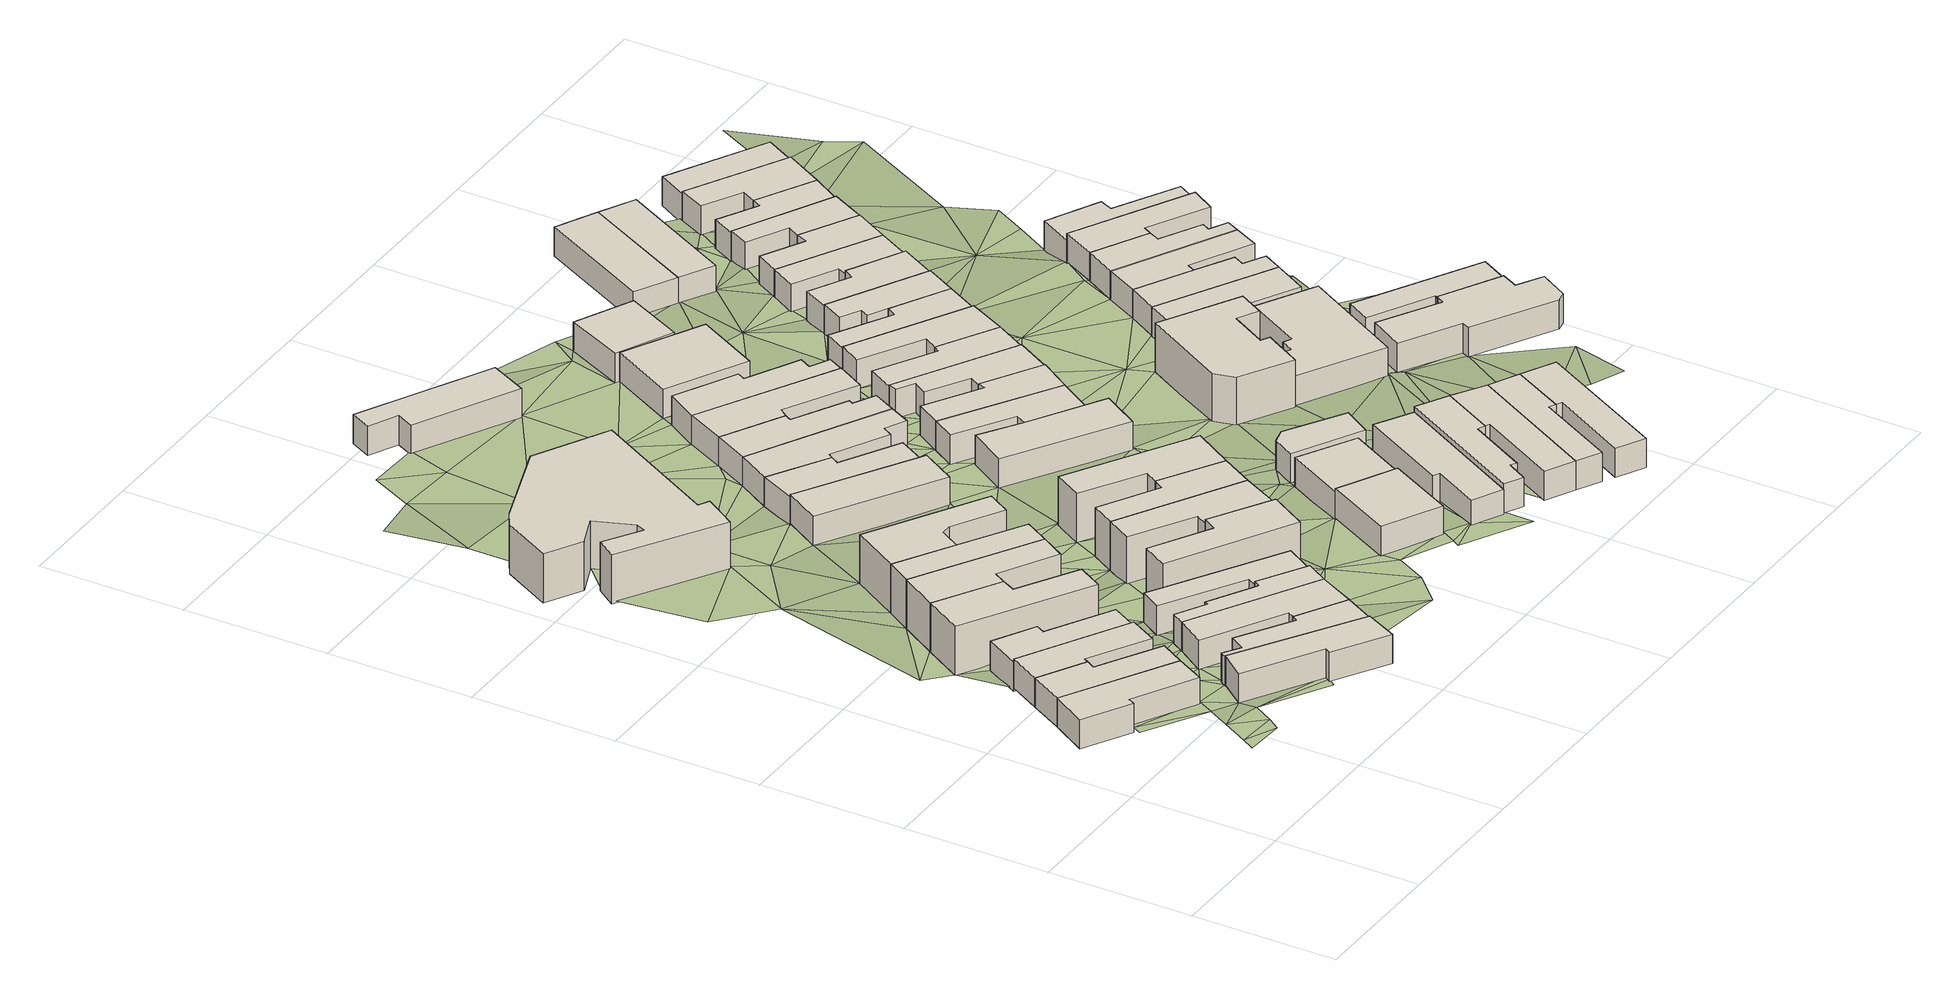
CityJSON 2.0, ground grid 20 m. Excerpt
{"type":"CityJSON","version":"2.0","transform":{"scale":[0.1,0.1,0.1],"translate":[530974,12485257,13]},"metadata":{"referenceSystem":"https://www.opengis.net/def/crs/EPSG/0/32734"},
"CityObjects":{
"building1":{"type":"Building","attributes":{"address":"63 Addison Road Salt River Cape Town","building":"house","building:levels":1,"building_height":4.1,"plus_code":"4FRW3F96+C48","ground_height":16.28,"roof_height":20.38},"geometry":[{"type":"Solid","lod":"1","boundaries":[[[[0,1,2,3]],[[1,4,5,2]],[[4,6,7,5]],[[6,8,9,7]],[[8,10,11,9]],[[10,0,3,11]],[[3,2,5,7,9,11]],[[10,8,6,4,1,0]]]]}]},
"building2":{"type":"Building","attributes":{"address":"61 Addison Road Salt River Cape Town","building":"house","building:levels":1,"building_height":4.1,"plus_code":"4FRW3F96+C4Q","ground_height":16.28,"roof_height":20.38},"geometry":[{"type":"Solid","lod":"1","boundaries":[[[[10,8,9,11]],[[8,12,13,9]],[[12,14,15,13]],[[14,16,17,15]],[[16,18,19,17]],[[18,10,11,19]],[[11,9,13,15,17,19]],[[18,16,14,12,8,10]]]]}]},
"building3":{"type":"Building","attributes":{"address":"59 Addison Road Salt River Cape Town","building":"house","building:levels":1,"building_height":4.1,"plus_code":"4FRW3F96+F52","ground_height":16.28,"roof_height":20.38},"geometry":[{"type":"Solid","lod":"1","boundaries":[[[[18,16,17,19]],[[16,20,21,17]],[[20,22,23,21]],[[22,24,25,23]],[[24,26,27,25]],[[26,18,19,27]],[[19,17,21,23,25,27]],[[26,24,22,20,16,18]]]]}]},
"building4":{"type":"Building","attributes":{"address":"57 Addison Road Salt River Cape Town","building":"house","building:levels":1,"building_height":4.1,"plus_code":"4FRW3F96+F57","ground_height":15.75,"roof_height":19.85},"geometry":[{"type":"Solid","lod":"1","boundaries":[[[[28,29,30,31]],[[29,32,33,30]],[[32,34,35,33]],[[34,36,37,35]],[[36,38,39,37]],[[38,28,31,39]],[[31,30,33,35,37,39]],[[38,36,34,32,29,28]]]]}]},
"building5":{"type":"Building","attributes":{"address":"72 Burns Road Salt River Cape Town","building":"house","building:levels":1,"building_height":4.1,"plus_code":"4FRW3F96+966","ground_height":16.95,"roof_height":21.05},"geometry":[{"type":"Solid","lod":"1","boundaries":[[[[40,41,42,43]],[[41,44,45,42]],[[44,46,47,45]],[[46,48,49,47]],[[48,50,51,49]],[[50,40,43,51]],[[43,42,45,47,49,51]],[[50,48,46,44,41,40]]]]}]},
"building6":{"type":"Building","attributes":{"address":"Salt River Cape Town","building":"terraced","building:levels":2,"building:units":"2","building_height":6.9,"plus_code":"4FRW3F96+F5P","ground_height":15.71,"roof_height":22.61},"geometry":[{"type":"Solid","lod":"1","boundaries":[[[[52,53,54,55]],[[53,56,57,54]],[[56,58,59,57]],[[58,60,61,59]],[[60,62,63,61]],[[62,52,55,63]],[[55,54,57,59,61,63]],[[62,60,58,56,53,52]]]]}]},
"building7":{"type":"Building","attributes":{"address":"70 Burns Road Salt River Cape Town","building":"house","building:levels":1,"building_height":4.1,"plus_code":"4FRW3F96+96G","ground_height":16.76,"roof_height":20.86},"geometry":[{"type":"Solid","lod":"1","boundaries":[[[[64,65,66,67]],[[65,68,69,66]],[[68,70,71,69]],[[70,72,73,71]],[[72,74,75,73]],[[74,76,77,75]],[[76,78,79,77]],[[78,64,67,79]],[[67,66,69,71,73,75,77,79]],[[78,76,74,72,70,68,65,64]]]]}]},
"building8":{"type":"Building","attributes":{"address":"Salt River Cape Town","building":"terraced","building:levels":2,"building:units":"2","building_height":6.9,"plus_code":"4FRW3F96+G58","ground_height":15.64,"roof_height":22.54},"geometry":[{"type":"Solid","lod":"1","boundaries":[[[[53,52,55,54]],[[52,80,81,55]],[[80,82,83,81]],[[82,84,85,83]],[[84,86,87,85]],[[86,53,54,87]],[[54,55,81,83,85,87]],[[86,84,82,80,52,53]]]]}]},
"building9":{"type":"Building","attributes":{"address":"68 Burns Road Salt River Cape Town","building":"house","building:levels":1,"building_height":4.1,"plus_code":"4FRW3F96+96W","ground_height":16.76,"roof_height":20.86},"geometry":[{"type":"Solid","lod":"1","boundaries":[[[[65,88,89,66]],[[88,90,91,89]],[[90,92,93,91]],[[92,94,95,93]],[[94,68,69,95]],[[68,65,66,69]],[[66,89,91,93,95,69]],[[68,94,92,90,88,65]]]]}]},
"building10":{"type":"Building","attributes":{"address":"Salt River Cape Town","building":"terraced","building:levels":2,"building:units":"2","building_height":6.9,"plus_code":"4FRW3F96+G6C","ground_height":15.64,"roof_height":22.54},"geometry":[{"type":"Solid","lod":"1","boundaries":[[[[84,96,97,85]],[[96,98,99,97]],[[98,100,101,99]],[[100,86,87,101]],[[86,84,85,87]],[[85,97,99,101,87]],[[86,100,98,96,84]]]]}]},
"building11":{"type":"Building","attributes":{"address":"66 Burns Road Salt River Cape Town","building":"house","building:levels":1,"building_height":4.1,"plus_code":"4FRW3F96+C72","ground_height":16.74,"roof_height":20.84},"geometry":[{"type":"Solid","lod":"1","boundaries":[[[[102,103,104,105]],[[103,106,107,104]],[[106,108,109,107]],[[108,110,111,109]],[[110,112,113,111]],[[112,90,91,113]],[[90,88,89,91]],[[88,102,105,89]],[[105,104,107,109,111,113,91,89]],[[88,90,112,110,108,106,103,102]]]]}]},
"building12":{"type":"Building","attributes":{"address":"Nurul Islam Mosque 54 Addison Road Salt River Cape Town","building":"mosque","building:levels":2,"amenity":"place_of_worship","building_height":6.9,"plus_code":"4FRW3F96+M5M","ground_height":14.27,"roof_height":21.17},"geometry":[{"type":"Solid","lod":"1","boundaries":[[[[114,115,116,117]],[[115,118,119,116]],[[118,120,121,119]],[[120,122,123,121]],[[122,124,125,123]],[[124,126,127,125]],[[126,128,129,127]],[[128,130,131,129]],[[130,132,133,131]],[[132,134,135,133]],[[134,136,137,135]],[[136,138,139,137]],[[138,140,141,139]],[[140,114,117,141]],[[117,116,119,121,123,125,127,129,131,133,135,137,139,141]],[[140,138,136,134,132,130,128,126,124,122,120,118,115,114]]]]}]},
"building13":{"type":"Building","attributes":{"address":"64 Burns Road Salt River Cape Town","building":"house","building:levels":1,"building_height":4.1,"plus_code":"4FRW3F96+C7C","ground_height":16.26,"roof_height":20.36},"geometry":[{"type":"Solid","lod":"1","boundaries":[[[[142,143,144,145]],[[143,146,147,144]],[[146,148,149,147]],[[148,150,151,149]],[[150,152,153,151]],[[152,142,145,153]],[[145,144,147,149,151,153]],[[152,150,148,146,143,142]]]]}]},
"building14":{"type":"Building","attributes":{"address":"Salt River Cape Town","building":"terraced","building:levels":2,"building:units":"2","building_height":6.9,"plus_code":"4FRW3F96+H59","ground_height":15.64,"roof_height":22.54},"geometry":[{"type":"Solid","lod":"1","boundaries":[[[[100,98,99,101]],[[98,154,155,99]],[[154,156,157,155]],[[156,158,159,157]],[[158,160,161,159]],[[160,162,163,161]],[[162,100,101,163]],[[101,99,155,157,159,161,163]],[[162,160,158,156,154,98,100]]]]}]},
"building15":{"type":"Building","attributes":{"address":"Salt River Cape Town","building":"house","building:levels":2,"building_height":6.9,"plus_code":"4FRW3F96+C7P","ground_height":16.26,"roof_height":23.16},"geometry":[{"type":"Solid","lod":"1","boundaries":[[[[164,165,166,167]],[[165,168,169,166]],[[168,170,171,169]],[[170,172,173,171]],[[172,174,175,173]],[[174,164,167,175]],[[167,166,169,171,173,175]],[[174,172,170,168,165,164]]]]}]},
"building16":{"type":"Building","attributes":{"address":"Salt River Cape Town","building":"house","building:levels":2,"building_height":6.9,"plus_code":"4FRW3F96+F79","ground_height":15.64,"roof_height":22.54},"geometry":[{"type":"Solid","lod":"1","boundaries":[[[[176,177,178,179]],[[177,180,181,178]],[[180,182,183,181]],[[182,184,185,183]],[[184,186,187,185]],[[186,176,179,187]],[[179,178,181,183,185,187]],[[186,184,182,180,177,176]]]]}]},
"building17":{"type":"Building","attributes":{"address":"7 Dryden Street Salt River Cape Town","building":"house","building:levels":1,"building_height":4.1,"plus_code":"4FRW3F96+J72","ground_height":14.89,"roof_height":18.99},"geometry":[{"type":"Solid","lod":"1","boundaries":[[[[188,189,190,191]],[[189,192,193,190]],[[192,194,195,193]],[[194,196,197,195]],[[196,188,191,197]],[[191,190,193,195,197]],[[196,194,192,189,188]]]]}]},
"building18":{"type":"Building","attributes":{"address":"Salt River Cape Town","building":"house","building:levels":2,"building_height":6.9,"plus_code":"4FRW3F96+F8C","ground_height":15.64,"roof_height":22.54},"geometry":[{"type":"Solid","lod":"1","boundaries":[[[[177,198,199,178]],[[198,200,201,199]],[[200,202,203,201]],[[202,204,205,203]],[[204,180,181,205]],[[180,177,178,181]],[[178,199,201,203,205,181]],[[180,204,202,200,198,177]]]]}]},
"building19":{"type":"Building","attributes":{"address":"41 Addison Road Salt River Cape Town","building":"house","building:levels":1,"building_height":4.1,"plus_code":"4FRW3F96+J77","ground_height":14.44,"roof_height":18.54},"geometry":[{"type":"Solid","lod":"1","boundaries":[[[[206,207,208,209]],[[207,210,211,208]],[[210,212,213,211]],[[212,214,215,213]],[[214,216,217,215]],[[216,206,209,217]],[[209,208,211,213,215,217]],[[216,214,212,210,207,206]]]]}]},
"building20":{"type":"Building","attributes":{"address":"Salt River Cape Town","building":"house","building:levels":2,"building_height":6.9,"plus_code":"4FRW3F96+F8V","ground_height":15.64,"roof_height":22.54},"geometry":[{"type":"Solid","lod":"1","boundaries":[[[[198,218,219,199]],[[218,220,221,219]],[[220,222,223,221]],[[222,224,225,223]],[[224,200,201,225]],[[200,198,199,201]],[[199,219,221,223,225,201]],[[200,224,222,220,218,198]]]]}]},
"building21":{"type":"Building","attributes":{"address":"63 Burns Road Salt River Cape Town","building":"house","building:levels":1,"building_height":4.1,"plus_code":"4FRW3F96+99V","ground_height":16.69,"roof_height":20.79},"geometry":[{"type":"Solid","lod":"1","boundaries":[[[[226,227,228,229]],[[227,230,231,228]],[[230,232,233,231]],[[232,226,229,233]],[[229,228,231,233]],[[232,230,227,226]]]]}]},
"building22":{"type":"Building","attributes":{"address":"Addison Road Salt River Cape Town","building":"house","building:levels":1,"building_height":4.1,"plus_code":"4FRW3F96+Q6W","ground_height":13.69,"roof_height":17.79},"geometry":[{"type":"Solid","lod":"1","boundaries":[[[[234,235,236,237]],[[235,238,239,236]],[[238,240,241,239]],[[240,242,243,241]],[[242,244,245,243]],[[244,234,237,245]],[[237,236,239,241,243,245]],[[244,242,240,238,235,234]]]]}]},
"building23":{"type":"Building","attributes":{"address":"39 Addison Road Salt River Cape Town","building":"house","building:levels":1,"building_height":4.1,"plus_code":"4FRW3F96+J7P","ground_height":14.44,"roof_height":18.54},"geometry":[{"type":"Solid","lod":"1","boundaries":[[[[246,206,209,247]],[[206,216,217,209]],[[216,248,249,217]],[[248,250,251,249]],[[250,252,253,251]],[[252,254,255,253]],[[254,256,257,255]],[[256,246,247,257]],[[247,209,217,249,251,253,255,257]],[[256,254,252,250,248,216,206,246]]]]}]},
"building24":{"type":"Building","attributes":{"address":"37 Addison Road Salt River Cape Town","building":"house","building:levels":1,"building_height":4.1,"plus_code":"4FRW3F96+M75","ground_height":14.44,"roof_height":18.54},"geometry":[{"type":"Solid","lod":"1","boundaries":[[[[258,246,247,259]],[[246,256,257,247]],[[256,260,261,257]],[[260,262,263,261]],[[262,264,265,263]],[[264,266,267,265]],[[266,268,269,267]],[[268,258,259,269]],[[259,247,257,261,263,265,267,269]],[[268,266,264,262,260,256,246,258]]]]}]},
"building25":{"type":"Building","attributes":{"address":"61 Burns Road Salt River Cape Town","building":"house","building:levels":1,"building_height":4.1,"plus_code":"4FRW3F96+C9G","ground_height":16.12,"roof_height":20.22},"geometry":[{"type":"Solid","lod":"1","boundaries":[[[[270,271,272,273]],[[271,274,275,272]],[[274,276,277,275]],[[276,270,273,277]],[[273,272,275,277]],[[276,274,271,270]]]]}]},
"building26":{"type":"Building","attributes":{"address":"35 Addison Road Salt River Cape Town","building":"house","building:levels":1,"building_height":4.1,"plus_code":"4FRW3F96+M8C","ground_height":14.44,"roof_height":18.54},"geometry":[{"type":"Solid","lod":"1","boundaries":[[[[278,258,259,279]],[[258,268,269,259]],[[268,280,281,269]],[[280,282,283,281]],[[282,284,285,283]],[[284,278,279,285]],[[279,259,269,281,283,285]],[[284,282,280,268,258,278]]]]}]},
"building27":{"type":"Building","attributes":{"address":"50 Burns Road Salt River Cape Town","building":"house","building:levels":1,"building_height":4.1,"plus_code":"4FRW3F96+H85","ground_height":15.31,"roof_height":19.41},"geometry":[{"type":"Solid","lod":"1","boundaries":[[[[286,287,288,289]],[[287,290,291,288]],[[290,292,293,291]],[[292,294,295,293]],[[294,296,297,295]],[[296,286,289,297]],[[289,288,291,293,295,297]],[[296,294,292,290,287,286]]]]}]},
"building28":{"type":"Building","attributes":{"address":"48 Burns Road Salt River Cape Town","building":"house","building:levels":1,"building_height":4.1,"plus_code":"4FRW3F96+H8H","ground_height":15.31,"roof_height":19.41},"geometry":[{"type":"Solid","lod":"1","boundaries":[[[[286,298,299,289]],[[298,300,301,299]],[[300,302,303,301]],[[302,304,305,303]],[[304,287,288,305]],[[287,286,289,288]],[[289,299,301,303,305,288]],[[287,304,302,300,298,286]]]]}]},
"building29":{"type":"Building","attributes":{"address":"33 Addison Road Salt River Cape Town","building":"house","building:levels":1,"building_height":4.1,"plus_code":"4FRW3F96+M8M","ground_height":14.42,"roof_height":18.52},"geometry":[{"type":"Solid","lod":"1","boundaries":[[[[306,307,308,309]],[[307,310,311,308]],[[310,312,313,311]],[[312,314,315,313]],[[314,316,317,315]],[[316,318,319,317]],[[318,320,321,319]],[[320,306,309,321]],[[309,308,311,313,315,317,319,321]],[[320,318,316,314,312,310,307,306]]]]}]},
"building30":{"type":"Building","attributes":{"address":"2 Dryden Street Salt River Cape Town","building":"house","building:levels":1,"building_height":4.1,"plus_code":"4FRW3F96+CC3","ground_height":16.21,"roof_height":20.31},"geometry":[{"type":"Solid","lod":"1","boundaries":[[[[322,323,324,325]],[[323,326,327,324]],[[326,328,329,327]],[[328,330,331,329]],[[330,332,333,331]],[[332,322,325,333]],[[325,324,327,329,331,333]],[[332,330,328,326,323,322]]]]}]},
"building31":{"type":"Building","attributes":{"address":"59 Burns Road Salt River Cape Town","building":"house","building:levels":1,"building_height":4.1,"plus_code":"4FRW3F96+CCR","ground_height":16.12,"roof_height":20.22},"geometry":[{"type":"Solid","lod":"1","boundaries":[[[[334,335,336,337]],[[335,338,339,336]],[[338,340,341,339]],[[340,342,343,341]],[[342,334,337,343]],[[337,336,339,341,343]],[[342,340,338,335,334]]]]}]},
"building32":{"type":"Building","attributes":{"address":"46 Burns Road Salt River Cape Town","building":"house","building:levels":1,"building_height":4.1,"plus_code":"4FRW3F96+H9M","ground_height":15.31,"roof_height":19.41},"geometry":[{"type":"Solid","lod":"1","boundaries":[[[[298,344,345,299]],[[344,346,347,345]],[[346,348,349,347]],[[348,350,351,349]],[[350,300,301,351]],[[300,298,299,301]],[[299,345,347,349,351,301]],[[300,350,348,346,344,298]]]]}]},
"building33":{"type":"Building","attributes":{"address":"4 Dryden Street Salt River Cape Town","building":"house","building:levels":1,"building_height":4.1,"plus_code":"4FRW3F96+9CF","ground_height":17,"roof_height":21.1},"geometry":[{"type":"Solid","lod":"1","boundaries":[[[[352,353,354,355]],[[353,356,357,354]],[[356,358,359,357]],[[358,360,361,359]],[[360,362,363,361]],[[362,364,365,363]],[[364,366,367,365]],[[366,352,355,367]],[[355,354,357,359,361,363,365,367]],[[366,364,362,360,358,356,353,352]]]]}]},
"building34":{"type":"Building","attributes":{"address":"31 Addison Road Salt River Cape Town","building":"house","building:levels":1,"building_height":4.1,"plus_code":"4FRW3F96+P8G","ground_height":14.42,"roof_height":18.52},"geometry":[{"type":"Solid","lod":"1","boundaries":[[[[368,369,370,371]],[[369,372,373,370]],[[372,374,375,373]],[[374,368,371,375]],[[371,370,373,375]],[[374,372,369,368]]]]}]},
"building35":{"type":"Building","attributes":{"address":"6 Dryden Street Salt River Cape Town","building":"house","building:levels":1,"building_height":4.1,"plus_code":"4FRW3F96+9C9","ground_height":16.92,"roof_height":21.02},"geometry":[{"type":"Solid","lod":"1","boundaries":[[[[366,364,365,367]],[[364,376,377,365]],[[376,378,379,377]],[[378,380,381,379]],[[380,382,383,381]],[[382,366,367,383]],[[367,365,377,379,381,383]],[[382,380,378,376,364,366]]]]}]},
"building36":{"type":"Building","attributes":{"address":"44 Burns Road Salt River Cape Town","building":"house","building:levels":1,"building_height":4.1,"plus_code":"4FRW3F96+J94","ground_height":15.06,"roof_height":19.16},"geometry":[{"type":"Solid","lod":"1","boundaries":[[[[384,385,386,387]],[[385,388,389,386]],[[388,390,391,389]],[[390,392,393,391]],[[392,394,395,393]],[[394,396,397,395]],[[396,398,399,397]],[[398,384,387,399]],[[387,386,389,391,393,395,397,399]],[[398,396,394,392,390,388,385,384]]]]}]},
"building37":{"type":"Building","attributes":{"address":"29 Addison Road Salt River Cape Town","building":"house","building:levels":1,"building_height":4.1,"plus_code":"4FRW3F96+Q85","ground_height":13.82,"roof_height":17.92},"geometry":[{"type":"Solid","lod":"1","boundaries":[[[[400,401,402,403]],[[401,404,405,402]],[[404,406,407,405]],[[406,400,403,407]],[[403,402,405,407]],[[406,404,401,400]]]]}]},
"building38":{"type":"Building","attributes":{"address":"42 Burns Road Salt River Cape Town","building":"house","building:levels":1,"building_height":4.1,"plus_code":"4FRW3F96+J9H","ground_height":14.88,"roof_height":18.98},"geometry":[{"type":"Solid","lod":"1","boundaries":[[[[408,409,410,411]],[[409,412,413,410]],[[412,414,415,413]],[[414,416,417,415]],[[416,418,419,417]],[[418,408,411,419]],[[411,410,413,415,417,419]],[[418,416,414,412,409,408]]]]}]},
"building39":{"type":"Building","attributes":{"address":"8 Dryden Street Salt River Cape Town","building":"house","building:levels":1,"building_height":4.1,"plus_code":"4FRW3F96+9F2","ground_height":16.92,"roof_height":21.02},"geometry":[{"type":"Solid","lod":"1","boundaries":[[[[382,380,381,383]],[[380,420,421,381]],[[420,422,423,421]],[[422,424,425,423]],[[424,426,427,425]],[[426,382,383,427]],[[383,381,421,423,425,427]],[[426,424,422,420,380,382]]]]}]},
"building40":{"type":"Building","attributes":{"address":"10 Dryden Street Salt River Cape Town","building":"house","building:levels":1,"building_height":4.1,"plus_code":"4FRW3F96+8FW","ground_height":16.92,"roof_height":21.02},"geometry":[{"type":"Solid","lod":"1","boundaries":[[[[426,424,425,427]],[[424,428,429,425]],[[428,430,431,429]],[[430,432,433,431]],[[432,434,435,433]],[[434,426,427,435]],[[427,425,429,431,433,435]],[[434,432,430,428,424,426]]]]}]},
"building41":{"type":"Building","attributes":{"address":"40 Burns Road Salt River Cape Town","building":"house","building:levels":1,"building_height":4.1,"plus_code":"4FRW3F96+J9X","ground_height":14.88,"roof_height":18.98},"geometry":[{"type":"Solid","lod":"1","boundaries":[[[[409,436,437,410]],[[436,438,439,437]],[[438,440,441,439]],[[440,442,443,441]],[[442,412,413,443]],[[412,409,410,413]],[[410,437,439,441,443,413]],[[412,442,440,438,436,409]]]]}]},
"building42":{"type":"Building","attributes":{"address":"38 Burns Road Salt River Cape Town","building":"house","building:levels":1,"building_height":4.1,"plus_code":"4FRW3F96+MC3","ground_height":14.61,"roof_height":18.71},"geometry":[{"type":"Solid","lod":"1","boundaries":[[[[444,445,446,447]],[[445,448,449,446]],[[448,450,451,449]],[[450,452,453,451]],[[452,454,455,453]],[[454,444,447,455]],[[447,446,449,451,453,455]],[[454,452,450,448,445,444]]]]}]},
"building43":{"type":"Building","attributes":{"address":"53 Burns Road Salt River Cape Town","building":"house","building:levels":2,"building_height":6.9,"plus_code":"4FRW3F96+GF6","ground_height":15.06,"roof_height":21.96},"geometry":[{"type":"Solid","lod":"1","boundaries":[[[[456,457,458,459]],[[457,460,461,458]],[[460,462,463,461]],[[462,464,465,463]],[[464,466,467,465]],[[466,468,469,467]],[[468,470,471,469]],[[470,472,473,471]],[[472,474,475,473]],[[474,456,459,475]],[[459,458,461,463,465,467,469,471,473,475]],[[474,472,470,468,466,464,462,460,457,456]]]]}]},
"building44":{"type":"Building","attributes":{"address":"36 Burns Road Salt River Cape Town","building":"house","building:levels":1,"building_height":4.1,"plus_code":"4FRW3F96+MC8","ground_height":14.61,"roof_height":18.71},"geometry":[{"type":"Solid","lod":"1","boundaries":[[[[445,476,477,446]],[[476,478,479,477]],[[478,480,481,479]],[[480,482,483,481]],[[482,484,485,483]],[[484,448,449,485]],[[448,445,446,449]],[[446,477,479,481,483,485,449]],[[448,484,482,480,478,476,445]]]]}]},
"building45":{"type":"Building","attributes":{"address":"Burns Road Salt River Cape Town","building":"house","building:levels":1,"building_height":4.1,"plus_code":"4FRW3F96+FFQ","ground_height":15.52,"roof_height":19.62},"geometry":[{"type":"Solid","lod":"1","boundaries":[[[[486,487,488,489]],[[487,490,491,488]],[[490,492,493,491]],[[492,494,495,493]],[[494,496,497,495]],[[496,498,499,497]],[[498,500,501,499]],[[500,486,489,501]],[[489,488,491,493,495,497,499,501]],[[500,498,496,494,492,490,487,486]]]]}]},
"building46":{"type":"Building","attributes":{"address":"34 Burns Road Salt River Cape Town","building":"house","building:levels":1,"building_height":4.1,"plus_code":"4FRW3F96+MCQ","ground_height":14.33,"roof_height":18.43},"geometry":[{"type":"Solid","lod":"1","boundaries":[[[[502,503,504,505]],[[503,506,507,504]],[[506,508,509,507]],[[508,510,511,509]],[[510,512,513,511]],[[512,502,505,513]],[[505,504,507,509,511,513]],[[512,510,508,506,503,502]]]]}]},
"building47":{"type":"Building","attributes":{"address":"6 Pope Street Salt River Cape Town","building":"house","building:levels":1,"building_height":4.1,"plus_code":"4FRW3F96+QCR","ground_height":13.07,"roof_height":17.17},"geometry":[{"type":"Solid","lod":"1","boundaries":[[[[514,515,516,517]],[[515,518,519,516]],[[518,520,521,519]],[[520,514,517,521]],[[517,516,519,521]],[[520,518,515,514]]]]}]},
"building48":{"type":"Building","attributes":{"address":"32 Burns Road Salt River Cape Town","building":"house","building:levels":1,"building_height":4.1,"plus_code":"4FRW3F96+PC5","ground_height":13.84,"roof_height":17.94},"geometry":[{"type":"Solid","lod":"1","boundaries":[[[[522,523,524,525]],[[523,526,527,524]],[[526,528,529,527]],[[528,530,531,529]],[[530,532,533,531]],[[532,522,525,533]],[[525,524,527,529,531,533]],[[532,530,528,526,523,522]]]]}]},
"building49":{"type":"Building","attributes":{"address":"51 Burns Road Salt River Cape Town","building":"house","building:levels":1,"building_height":4.1,"plus_code":"4FRW3F96+GGJ","ground_height":15.06,"roof_height":19.16},"geometry":[{"type":"Solid","lod":"1","boundaries":[[[[534,535,536,537]],[[535,538,539,536]],[[538,540,541,539]],[[540,534,537,541]],[[537,536,539,541]],[[540,538,535,534]]]]}]},
"building50":{"type":"Building","attributes":{"address":"8 Pope Street Salt River Cape Town","building":"house","building:levels":1,"building_height":4.1,"plus_code":"4FRW3F96+QCP","ground_height":13.07,"roof_height":17.17},"geometry":[{"type":"Solid","lod":"1","boundaries":[[[[518,542,543,519]],[[542,544,545,543]],[[544,520,521,545]],[[520,518,519,521]],[[519,543,545,521]],[[520,544,542,518]]]]}]},
"building51":{"type":"Building","attributes":{"address":"30 Burns Road Salt River Cape Town","building":"house","building:levels":1,"building_height":4.1,"plus_code":"4FRW3F96+PF6","ground_height":13.84,"roof_height":17.94},"geometry":[{"type":"Solid","lod":"1","boundaries":[[[[523,546,547,524]],[[546,548,549,547]],[[548,550,551,549]],[[550,552,553,551]],[[552,526,527,553]],[[526,523,524,527]],[[524,547,549,551,553,527]],[[526,552,550,548,546,523]]]]}]},
"building52":{"type":"Building","attributes":{"address":"50 Coleridge Road Salt River Cape Town","building":"house","building:levels":1,"building_height":4.1,"plus_code":"4FRW3F96+CHJ","ground_height":15.84,"roof_height":19.94},"geometry":[{"type":"Solid","lod":"1","boundaries":[[[[554,555,556,557]],[[555,558,559,556]],[[558,560,561,559]],[[560,562,563,561]],[[562,564,565,563]],[[564,566,567,565]],[[566,568,569,567]],[[568,570,571,569]],[[570,572,573,571]],[[572,574,575,573]],[[574,554,557,575]],[[557,556,559,561,563,565,567,569,571,573,575]],[[574,572,570,568,566,564,562,560,558,555,554]]]]}]},
"building53":{"type":"Building","attributes":{"address":"49 Burns Road Salt River Cape Town","building":"house","building:levels":1,"building_height":4.1,"plus_code":"4FRW3F96+HG3","ground_height":15.12,"roof_height":19.22},"geometry":[{"type":"Solid","lod":"1","boundaries":[[[[576,577,541,537]],[[577,578,579,541]],[[578,580,581,579]],[[580,582,583,581]],[[582,584,585,583]],[[584,586,587,585]],[[586,576,537,587]],[[537,541,579,581,583,585,587]],[[586,584,582,580,578,577,576]]]]}]},
"building54":{"type":"Building","attributes":{"address":"Coleridge Road Salt River Cape Town","building":"house","building:levels":1,"building_height":4.1,"plus_code":"4FRW3F96+FH6","ground_height":15.54,"roof_height":19.64},"geometry":[{"type":"Solid","lod":"1","boundaries":[[[[588,589,590,591]],[[589,592,593,590]],[[592,594,595,593]],[[594,596,597,595]],[[596,598,599,597]],[[598,588,591,599]],[[591,590,593,595,597,599]],[[598,596,594,592,589,588]]]]}]},
"building55":{"type":"Building","attributes":{"address":"Burns Road Salt River Cape Town","building":"house","building:levels":1,"building_height":4.1,"plus_code":"4FRW3F96+PFP","ground_height":13.72,"roof_height":17.82},"geometry":[{"type":"Solid","lod":"1","boundaries":[[[[600,601,602,603]],[[601,604,605,602]],[[604,606,607,605]],[[606,608,609,607]],[[608,610,611,609]],[[610,600,603,611]],[[603,602,605,607,609,611]],[[610,608,606,604,601,600]]]]}]},
"building56":{"type":"Building","attributes":{"address":"47 Burns Road Salt River Cape Town","building":"house","building:levels":1,"building_height":4.1,"plus_code":"4FRW3F96+HGG","ground_height":15.12,"roof_height":19.22},"geometry":[{"type":"Solid","lod":"1","boundaries":[[[[586,584,585,587]],[[584,612,613,585]],[[612,614,615,613]],[[614,616,617,615]],[[616,618,619,617]],[[618,586,587,619]],[[587,585,613,615,617,619]],[[618,616,614,612,584,586]]]]}]},
"building57":{"type":"Building","attributes":{"address":"Burns Road Salt River Cape Town","building":"house","building:levels":1,"building_height":4.1,"plus_code":"4FRW3F96+QF4","ground_height":13.48,"roof_height":17.58},"geometry":[{"type":"Solid","lod":"1","boundaries":[[[[620,621,622,623]],[[621,624,625,622]],[[624,626,627,625]],[[626,628,629,627]],[[628,630,631,629]],[[630,620,623,631]],[[623,622,625,627,629,631]],[[630,628,626,624,621,620]]]]}]},
"building58":{"type":"Building","attributes":{"address":"45 Burns Road Salt River Cape Town","building":"house","building:levels":1,"building_height":4.1,"plus_code":"4FRW3F96+HGQ","ground_height":15.12,"roof_height":19.22},"geometry":[{"type":"Solid","lod":"1","boundaries":[[[[618,616,617,619]],[[616,632,633,617]],[[632,634,635,633]],[[634,636,637,635]],[[636,638,639,637]],[[638,640,641,639]],[[640,642,643,641]],[[642,618,619,643]],[[619,617,633,635,637,639,641,643]],[[642,640,638,636,634,632,616,618]]]]}]},
"building59":{"type":"Building","attributes":{"address":"43 Burns Road Salt River Cape Town","building":"house","building:levels":1,"building_height":4.1,"plus_code":"4FRW3F96+JG5","ground_height":15.12,"roof_height":19.22},"geometry":[{"type":"Solid","lod":"1","boundaries":[[[[642,640,641,643]],[[640,644,645,641]],[[644,646,647,645]],[[646,648,649,647]],[[648,650,651,649]],[[650,642,643,651]],[[643,641,645,647,649,651]],[[650,648,646,644,640,642]]]]}]},
"building60":{"type":"Building","attributes":{"address":"Burns Road Salt River Cape Town","building":"house","building:levels":1,"building_height":4.1,"plus_code":"4FRW3F96+QFH","ground_height":13.48,"roof_height":17.58},"geometry":[{"type":"Solid","lod":"1","boundaries":[[[[621,652,653,622]],[[652,654,655,653]],[[654,656,657,655]],[[656,658,659,657]],[[658,624,625,659]],[[624,621,622,625]],[[622,653,655,657,659,625]],[[624,658,656,654,652,621]]]]}]},
"building61":{"type":"Building","attributes":{"address":"41 Burns Road Salt River Cape Town","building":"house","building:levels":1,"building_height":4.1,"plus_code":"4FRW3F96+JH7","ground_height":14.1,"roof_height":18.2},"geometry":[{"type":"Solid","lod":"1","boundaries":[[[[660,661,662,663]],[[661,664,665,662]],[[664,666,667,665]],[[666,668,669,667]],[[668,670,671,669]],[[670,660,663,671]],[[663,662,665,667,669,671]],[[670,668,666,664,661,660]]]]}]},
"building62":{"type":"Building","attributes":{"address":"22 Burns Road Salt River Cape Town","building":"house","building:levels":1,"building_height":4.1,"plus_code":"4FRW3F96+QGJ","ground_height":13.07,"roof_height":17.17},"geometry":[{"type":"Solid","lod":"1","boundaries":[[[[672,673,674,675]],[[673,676,677,674]],[[676,678,679,677]],[[678,672,675,679]],[[675,674,677,679]],[[678,676,673,672]]]]}]},
"terrain1":{"type":"TINRelief","geometry":[{"type":"CompositeSurface","lod":"1","boundaries":[[[680,681,682]],[[683,684,685]],[[686,687,682]],[[682,681,686]],[[684,688,689]],[[684,683,688]],[[687,686,690]],[[683,687,46]],[[687,690,46]],[[46,688,683]],[[691,26,38]],[[688,46,44]],[[692,693,691]],[[14,694,16]],[[695,688,696]],[[16,694,697]],[[696,688,44]],[[46,690,698]],[[691,38,699]],[[694,14,700]],[[44,701,696]],[[693,692,86]],[[690,702,703]],[[695,696,704]],[[698,690,703]],[[704,700,695]],[[696,701,704]],[[705,706,701]],[[707,693,86]],[[701,706,704]],[[699,708,691]],[[694,700,709]],[[709,700,704]],[[699,710,708]],[[694,711,712]],[[711,694,709]],[[706,94,704]],[[708,710,713]],[[707,86,100]],[[714,715,716]],[[712,711,717]],[[713,712,717]],[[70,68,706]],[[714,707,715]],[[94,706,68]],[[52,62,718]],[[108,717,711]],[[707,100,162]],[[711,110,108]],[[146,708,713]],[[719,720,721]],[[146,713,717]],[[719,721,722]],[[52,82,80]],[[146,718,708]],[[52,718,82]],[[707,162,723]],[[724,717,108]],[[715,707,723]],[[170,718,146]],[[108,106,103]],[[170,146,172]],[[108,103,724]],[[725,726,727]],[[728,82,718]],[[98,156,154]],[[729,727,730]],[[718,170,728]],[[715,723,731]],[[732,733,734]],[[735,172,146]],[[162,189,723]],[[156,98,96]],[[84,82,180]],[[726,730,727]],[[88,734,733]],[[82,728,180]],[[84,736,96]],[[96,158,156]],[[188,731,723]],[[162,737,189]],[[180,736,84]],[[728,170,738]],[[188,723,189]],[[160,737,162]],[[158,96,736]],[[170,168,738]],[[172,735,739]],[[740,731,122]],[[741,102,88]],[[742,88,733]],[[736,180,204]],[[743,728,738]],[[736,222,158]],[[744,730,726]],[[741,735,102]],[[731,188,206]],[[742,741,88]],[[730,744,745]],[[204,222,736]],[[158,746,160]],[[735,741,739]],[[206,246,731]],[[189,737,747]],[[222,746,158]],[[122,731,748]],[[160,747,737]],[[739,741,749]],[[748,731,246]],[[744,750,745]],[[222,204,751]],[[752,741,742]],[[204,753,751]],[[754,741,752]],[[122,755,726]],[[756,160,746]],[[751,757,222]],[[744,726,758]],[[747,160,756]],[[749,741,226]],[[754,226,741]],[[752,759,754]],[[122,748,258]],[[750,744,758]],[[748,246,258]],[[758,726,755]],[[749,226,760]],[[752,761,759]],[[122,258,278]],[[747,756,762]],[[122,278,755]],[[763,764,765]],[[766,761,767]],[[765,764,768]],[[759,761,766]],[[769,762,770]],[[763,770,764]],[[762,756,771]],[[766,767,772]],[[756,746,773]],[[226,276,760]],[[760,774,775]],[[770,762,776]],[[776,762,771]],[[278,318,755]],[[777,759,766]],[[746,218,773]],[[760,276,774]],[[778,764,770]],[[779,770,776]],[[780,766,772]],[[777,232,759]],[[318,368,755]],[[775,774,218]],[[781,764,778]],[[770,779,778]],[[782,777,766]],[[778,783,781]],[[771,304,776]],[[784,785,786]],[[374,758,755]],[[778,779,783]],[[785,787,786]],[[374,755,368]],[[276,342,774]],[[779,788,783]],[[340,218,774]],[[771,789,304]],[[340,774,342]],[[790,783,788]],[[368,318,791]],[[276,274,342]],[[338,218,340]],[[792,793,794]],[[773,218,795]],[[338,795,218]],[[796,787,785]],[[777,323,232]],[[785,797,798]],[[788,799,790]],[[800,758,801]],[[798,790,802]],[[400,758,374]],[[274,232,334]],[[802,790,799]],[[798,796,785]],[[274,334,342]],[[791,369,368]],[[788,348,799]],[[801,758,400]],[[803,798,802]],[[232,323,334]],[[376,792,804]],[[803,796,798]],[[805,800,801]],[[806,802,799]],[[791,807,369]],[[796,803,416]],[[808,773,795]],[[795,338,809]],[[799,348,346]],[[364,362,792]],[[807,810,369]],[[799,346,811]],[[376,364,792]],[[796,416,812]],[[296,298,286]],[[773,808,296]],[[323,335,334]],[[400,374,813]],[[416,440,812]],[[814,338,335]],[[809,808,795]],[[805,801,815]],[[810,816,817]],[[817,812,440]],[[809,338,814]],[[801,400,406]],[[352,335,323]],[[810,818,369]],[[438,817,440]],[[819,440,416]],[[813,374,820]],[[814,335,352]],[[818,810,817]],[[406,815,801]],[[416,821,819]],[[818,817,438]],[[822,823,824]],[[825,298,296]],[[826,827,824]],[[808,470,296]],[[828,440,819]],[[369,829,820]],[[486,809,814]],[[369,818,829]],[[830,815,406]],[[825,344,298]],[[831,813,820]],[[831,830,406]],[[832,814,352]],[[825,296,470]],[[385,344,825]],[[832,352,366]],[[833,834,818]],[[834,835,818]],[[832,486,814]],[[829,818,835]],[[818,836,833]],[[831,837,830]],[[831,820,838]],[[838,820,829]],[[839,366,382]],[[840,834,833]],[[382,426,841]],[[842,385,843]],[[825,843,385]],[[448,833,836]],[[835,844,829]],[[837,831,838]],[[498,845,500]],[[846,845,847]],[[832,366,839]],[[382,841,839]],[[825,470,535]],[[496,845,498]],[[434,841,426]],[[844,848,829]],[[496,847,845]],[[842,843,849]],[[850,829,848]],[[829,851,838]],[[825,535,576]],[[496,852,847]],[[496,494,852]],[[853,535,470]],[[850,851,829]],[[849,843,445]],[[586,843,825]],[[832,839,854]],[[855,841,434]],[[848,844,506]],[[855,839,841]],[[586,825,576]],[[844,856,506]],[[857,832,854]],[[494,492,852]],[[854,839,858]],[[535,853,492]],[[506,859,848]],[[852,492,853]],[[832,857,592]],[[850,860,851]],[[434,861,862]],[[839,855,858]],[[843,863,445]],[[618,843,586]],[[434,862,855]],[[492,864,535]],[[865,851,860]],[[592,490,832]],[[861,866,862]],[[851,865,604]],[[843,618,863]],[[555,592,857]],[[865,860,867]],[[604,868,851]],[[490,592,589]],[[445,869,476]],[[867,860,870]],[[558,555,857]],[[492,490,864]],[[871,592,555]],[[872,490,589]],[[544,851,868]],[[873,865,867]],[[650,445,863]],[[874,476,869]],[[875,868,604]],[[872,876,490]],[[642,863,618]],[[872,877,878]],[[869,445,650]],[[490,876,864]],[[872,878,876]],[[879,868,875]],[[523,874,869]],[[577,864,876]],[[612,584,582]],[[879,544,868]],[[650,863,642]],[[875,624,879]],[[880,876,878]],[[875,881,624]],[[580,578,582]],[[882,544,879]],[[612,582,614]],[[883,577,876]],[[523,884,546]],[[884,523,869]],[[577,883,578]],[[879,624,658]],[[582,578,614]],[[650,670,869]],[[578,885,614]],[[578,883,885]],[[546,884,886]],[[640,638,636]],[[636,644,640]],[[670,887,869]],[[884,888,886]],[[869,889,884]],[[887,890,869]],[[889,869,890]],[[889,888,884]],[[889,891,888]],[[652,888,891]],[[652,892,893]],[[652,891,892]],[[894,893,892]]]}]}
},
"vertices":[
[12,278,41],[77,241,41],[77,241,82],[12,278,82],[82,250,41],[82,250,82],[168,202,41],[168,202,82],[190,242,41],[190,242,82],[42,327,41],[42,327,82],
[210,276,41],[210,276,82],[125,325,41],[125,325,82],[132,337,41],[132,337,82],[68,373,41],[68,373,82],
[135,343,41],[135,343,82],[217,296,41],[217,296,82],[239,335,41],[239,335,82],[93,417,41],[93,417,82],
[93,417,36],[239,335,36],[239,335,77],[93,417,77],[260,372,36],[260,372,77],[172,422,36],[172,422,77],[179,434,36],[179,434,77],[121,466,36],[121,466,77],
[360,46,48],[383,91,48],[383,91,89],[360,46,89],[217,195,48],[217,195,89],[189,160,48],[189,160,89],[291,99,48],[291,99,89],[286,91,48],[286,91,89],
[210,499,35],[123,550,35],[123,550,104],[210,499,104],[91,497,35],[91,497,104],[261,397,35],[261,397,104],[281,432,35],[281,432,104],[200,480,35],[200,480,104],
[383,91,46],[406,133,46],[406,133,87],[383,91,87],[338,172,46],[338,172,87],[333,164,46],[333,164,87],[259,210,46],[259,210,87],[246,189,46],[246,189,87],[223,204,46],[223,204,87],[217,195,46],[217,195,87],
[220,516,35],[220,516,104],[298,471,35],[298,471,104],[319,505,35],[319,505,104],[155,602,35],[155,602,104],
[432,183,46],[432,183,87],[261,281,46],[261,281,87],[234,242,46],[234,242,87],[343,180,46],[343,180,87],
[339,539,35],[339,539,104],[254,590,35],[254,590,104],[176,636,35],[176,636,104],
[450,213,46],[385,252,46],[385,252,87],[450,213,87],[379,243,46],[379,243,87],[314,280,46],[314,280,87],[312,275,46],[312,275,87],[271,298,46],[271,298,87],
[46,948,21],[183,863,21],[183,863,90],[46,948,90],[212,908,21],[212,908,90],[197,916,21],[197,916,90],[294,1092,21],[294,1092,90],[193,1146,21],[193,1146,90],[66,1102,21],[66,1102,90],[44,1088,21],[44,1088,90],[6,1020,21],[6,1020,90],[56,992,21],[56,992,90],[100,1009,21],[100,1009,90],[120,956,21],[120,956,90],[115,943,21],[115,943,90],[65,975,21],[65,975,90],
[450,213,41],[475,254,41],[475,254,82],[450,213,82],[302,358,41],[302,358,82],[284,329,41],[284,329,82],[392,264,41],[392,264,82],[385,252,41],[385,252,82],
[271,618,35],[271,618,104],[285,618,35],[285,618,104],[353,578,35],[353,578,104],[372,610,35],[372,610,104],[216,702,35],[216,702,104],
[529,306,41],[446,356,41],[446,356,110],[529,306,110],[434,337,41],[434,337,110],[353,384,41],[353,384,110],[332,349,41],[332,349,110],[498,254,41],[498,254,110],
[529,306,35],[558,362,35],[558,362,104],[529,306,104],[393,457,35],[393,457,104],[372,422,35],[372,422,104],[456,372,35],[456,372,104],[446,356,35],[446,356,104],
[305,850,27],[275,801,27],[275,801,68],[305,850,68],[435,704,27],[435,704,68],[465,754,27],[465,754,68],[459,757,27],[459,757,68],
[584,407,35],[584,407,104],[501,457,35],[501,457,104],[492,443,35],[492,443,104],[412,489,35],[412,489,104],
[329,900,23],[305,850,23],[305,850,64],[329,900,64],[459,757,23],[459,757,64],[481,796,23],[481,796,64],[402,841,23],[402,841,64],[409,853,23],[409,853,64],
[618,463,35],[618,463,104],[451,563,35],[451,563,104],[428,524,35],[428,524,104],[511,474,35],[511,474,104],
[619,276,45],[571,185,45],[571,185,86],[619,276,86],[650,144,45],[650,144,86],[698,235,45],[698,235,86],
[396,1313,15],[217,1406,15],[217,1406,56],[396,1313,56],[202,1377,15],[202,1377,56],[242,1357,15],[242,1357,56],[230,1334,15],[230,1334,56],[370,1261,15],[370,1261,56],
[356,946,23],[356,946,64],[413,859,23],[413,859,64],[490,818,23],[490,818,64],[498,832,23],[498,832,64],[527,817,23],[527,817,64],[542,846,23],[542,846,64],
[381,994,23],[381,994,64],[559,878,23],[559,878,64],[529,894,23],[529,894,64],[532,900,23],[532,900,64],[459,940,23],[459,940,64],[464,949,23],[464,949,64],
[619,276,40],[698,235,40],[698,235,81],[619,276,81],[741,315,40],[741,315,81],[664,358,40],[664,358,81],
[408,1047,23],[408,1047,64],[473,960,23],[473,960,64],[570,907,23],[570,907,64],[592,946,23],[592,946,64],
[654,644,31],[583,687,31],[583,687,72],[654,644,72],[528,723,31],[528,723,72],[495,671,31],[495,671,72],[650,575,31],[650,575,72],[682,627,31],[682,627,72],
[682,688,31],[682,688,72],[532,780,31],[532,780,72],[513,749,31],[513,749,72],[591,701,31],[591,701,72],
[592,946,22],[604,968,22],[604,968,63],[592,946,63],[577,982,22],[577,982,63],[586,998,22],[586,998,63],[514,1036,22],[514,1036,63],[520,1047,22],[520,1047,63],[436,1091,22],[436,1091,63],[408,1047,22],[408,1047,63],
[826,286,40],[776,315,40],[776,315,81],[826,286,81],[710,193,40],[710,193,81],[719,189,40],[719,189,81],[685,125,40],[685,125,81],[726,104,40],[726,104,81],
[761,316,40],[785,354,40],[785,354,81],[761,316,81],[707,402,40],[707,402,81],[686,397,40],[686,397,81],[668,367,40],[668,367,81],
[711,732,31],[711,732,72],[632,779,31],[632,779,72],[629,768,31],[629,768,72],[553,814,31],[553,814,72],
[826,286,48],[726,104,48],[726,104,89],[826,286,89],[751,91,48],[751,91,89],[767,119,48],[767,119,89],[775,114,48],[775,114,89],[819,194,48],[819,194,89],[830,190,48],[830,190,89],[869,262,48],[869,262,89],
[444,1107,22],[552,1050,22],[552,1050,63],[444,1107,63],[599,1138,22],[599,1138,63],[491,1195,22],[491,1195,63],
[835,187,48],[835,187,89],[775,76,48],[775,76,89],[815,56,48],[815,56,89],[913,235,48],[913,235,89],
[711,732,29],[739,781,29],[739,781,70],[711,732,70],[579,872,29],[579,872,70],[574,860,29],[574,860,70],[598,846,29],[598,846,70],[586,827,29],[586,827,70],[641,794,29],[641,794,70],[632,779,29],[632,779,70],
[494,1203,16],[572,1166,16],[572,1166,57],[494,1203,57],[611,1245,16],[611,1245,57],[532,1283,16],[532,1283,57],
[739,781,27],[764,825,27],[764,825,68],[739,781,68],[685,870,27],[685,870,68],[679,862,27],[679,862,68],[599,908,27],[599,908,68],[579,872,27],[579,872,68],
[848,38,48],[848,38,89],[906,146,48],[906,146,89],[915,141,48],[915,141,89],[954,214,48],[954,214,89],
[923,137,48],[923,137,89],[864,29,48],[864,29,89],[902,8,48],[902,8,89],[1000,190,48],[1000,190,89],
[790,877,27],[790,877,68],[630,966,27],[630,966,68],[612,936,27],[612,936,68],[695,888,27],[695,888,68],
[790,877,24],[815,923,24],[815,923,65],[790,877,65],[737,965,24],[737,965,65],[729,952,24],[729,952,65],[648,997,24],[648,997,65],[630,966,24],[630,966,65],
[834,456,29],[861,504,29],[861,504,98],[834,456,98],[864,508,29],[864,508,98],[852,515,29],[852,515,98],[880,565,29],[880,565,98],[909,549,29],[909,549,98],[929,584,29],[929,584,98],[823,644,29],[823,644,98],[756,527,29],[756,527,98],[763,497,29],[763,497,98],
[838,965,24],[838,965,65],[706,1036,24],[706,1036,65],[690,1006,24],[690,1006,65],[717,991,24],[717,991,65],[711,979,24],[711,979,65],
[834,456,34],[947,393,34],[947,393,75],[834,456,75],[1027,536,34],[1027,536,75],[948,580,34],[948,580,75],[906,503,34],[906,503,75],[894,508,34],[894,508,75],[885,491,34],[885,491,75],[861,504,34],[861,504,75],
[838,965,22],[865,1015,22],[865,1015,63],[838,965,63],[789,1055,22],[789,1055,63],[781,1041,22],[781,1041,63],[725,1071,22],[725,1071,63],[706,1036,22],[706,1036,63],
[719,1418,9],[637,1261,9],[637,1261,50],[719,1418,50],[693,1231,9],[693,1231,50],[775,1390,9],[775,1390,50],
[865,1015,17],[890,1061,17],[890,1061,58],[865,1015,58],[756,1134,17],[756,1134,58],[736,1100,17],[736,1100,58],[796,1068,17],[796,1068,58],[789,1055,17],[789,1055,58],
[892,689,29],[866,642,29],[866,642,70],[892,689,70],[1022,557,29],[1022,557,70],[1048,603,29],[1048,603,70],
[740,1206,9],[740,1206,50],[823,1365,9],[823,1365,50],
[916,1108,17],[916,1108,58],[838,1150,17],[838,1150,58],[831,1134,17],[831,1134,58],[773,1165,17],[773,1165,58],
[1155,353,37],[1074,398,37],[1074,398,78],[1155,353,78],[1066,386,37],[1066,386,78],[984,433,37],[984,433,78],[956,385,37],[956,385,78],[1035,340,37],[1035,340,78],[1030,330,37],[1030,330,78],[1140,267,37],[1140,267,78],[1155,270,37],[1155,270,78],[1178,310,37],[1178,310,78],[1143,330,37],[1143,330,78],
[892,689,30],[1048,603,30],[1062,629,30],[1062,629,70],[1033,645,30],[1033,645,70],[1041,660,30],[1041,660,70],[991,688,30],[991,688,70],[915,729,30],[915,729,70],
[1176,391,34],[1011,483,34],[1011,483,75],[1176,391,75],[992,450,34],[992,450,75],[1077,403,34],[1077,403,75],[1074,398,34],[1074,398,75],[1155,353,34],[1155,353,75],
[916,1108,16],[940,1155,16],[940,1155,57],[916,1108,57],[808,1224,16],[808,1224,57],[793,1196,16],[793,1196,57],[848,1167,16],[848,1167,57],[838,1150,16],[838,1150,57],
[996,699,30],[996,699,70],[1080,655,30],[1080,655,70],[1097,689,30],[1097,689,70],[938,773,30],[938,773,70],
[940,1155,13],[965,1196,13],[965,1196,54],[940,1155,54],[886,1239,13],[886,1239,54],[880,1226,13],[880,1226,54],[825,1256,13],[825,1256,54],[808,1224,13],[808,1224,54],
[1106,707,30],[1106,707,70],[1081,720,30],[1081,720,70],[1087,731,30],[1087,731,70],[1031,761,30],[1031,761,70],[1038,776,30],[1038,776,70],[963,816,30],[963,816,70],
[1044,787,30],[1044,787,70],[1126,743,30],[1126,743,70],[1146,776,30],[1146,776,70],[987,862,30],[987,862,70],
[995,1250,13],[995,1250,54],[861,1323,13],[861,1323,54],[843,1287,13],[843,1287,54],[896,1258,13],[896,1258,54],
[987,862,19],[1146,776,19],[1146,776,60],[987,862,60],[1163,806,19],[1163,806,60],[1077,853,19],[1077,853,60],[1085,871,19],[1085,871,60],[1012,908,19],[1012,908,60],
[995,1250,9],[1018,1292,9],[1018,1292,50],[995,1250,50],[884,1364,9],[884,1364,50],[861,1323,9],[861,1323,50],
[102,91,52],[158,89,51],[113,109,52],[155,179,48],[77,241,48],[71,229,48],[171,107,51],[135,146,51],[168,202,48],[82,250,48],[187,134,51],[91,497,36],[123,550,36],[59,527,36],[217,296,48],[190,242,48],[210,227,48],[135,343,43],[291,99,51],[179,434,43],[210,276,48],[223,204,48],[278,80,51],[286,91,51],[234,242,48],[246,189,48],[259,210,48],[129,761,27],[261,397,43],[261,281,48],[172,422,43],[271,298,48],[239,335,43],[260,372,43],[59,822,27],[183,863,27],[46,948,26],[284,329,43],[281,432,43],[65,975,26],[115,943,26],[120,956,26],[100,1009,26],[210,822,27],[392,264,46],[66,1102,23],[193,1146,23],[66,1159,23],[372,422,41],[59,1272,17],[126,1279,17],[212,908,26],[383,91,51],[510,77,48],[406,133,51],[475,254,46],[360,527,35],[360,677,35],[446,356,42],[498,254,46],[197,916,26],[510,227,46],[548,115,48],[456,372,42],[210,1272,19],[153,1337,19],[451,563,38],[435,704,32],[360,972,23],[529,306,42],[230,1334,19],[501,457,38],[573,159,46],[492,443,42],[571,185,46],[360,1122,21],[495,671,32],[511,474,38],[370,1261,18],[650,144,49],[558,362,42],[639,123,49],[465,754,32],[402,841,27],[490,818,32],[409,853,27],[685,125,49],[633,113,49],[413,859,27],[459,757,32],[481,796,32],[528,723,32],[726,62,49],[650,575,35],[660,377,39],[584,407,42],[513,749,32],[710,193,45],[510,822,32],[532,780,32],[726,104,49],[498,832,32],[719,189,45],[527,817,32],[459,940,28],[532,900,28],[464,949,28],[473,960,28],[553,814,32],[583,687,32],[542,846,32],[520,1047,28],[775,114,50],[767,119,50],[751,91,50],[660,527,35],[570,907,28],[529,894,32],[559,878,32],[586,827,31],[396,1313,18],[510,1272,17],[574,860,32],[579,872,32],[775,76,50],[419,1355,13],[598,846,31],[514,1036,28],[756,527,34],[763,497,34],[586,998,27],[641,794,31],[592,946,27],[572,1166,22],[810,377,40],[539,1312,16],[577,982,28],[604,968,27],[648,997,27],[685,870,31],[599,1138,23],[679,862,31],[906,146,50],[848,38,50],[915,141,50],[810,677,29],[864,29,50],[923,137,50],[695,888,31],[660,1122,23],[586,1287,17],[611,1245,17],[947,393,38],[711,979,27],[690,1006,27],[706,1036,27],[729,952,27],[637,1261,17],[693,1231,17],[960,377,38],[717,991,27],[960,227,48],[764,825,29],[810,822,29],[725,1071,23],[864,508,34],[852,515,34],[880,565,34],[736,1100,22],[790,877,29],[756,1134,22],[740,1206,16],[909,549,34],[929,584,34],[956,385,38],[1030,330,38],[781,1041,24],[984,433,38],[1035,340,38],[796,1068,22],[773,1165,22],[1043,167,41],[1110,227,41],[960,822,30],[1022,557,34],[793,1196,22],[1085,145,45],[838,1150,22],[810,1272,16],[960,972,19],[831,1134,22],[1077,403,37],[1025,510,34],[848,1167,22],[865,1015,24],[825,1256,16],[1053,534,35],[1053,494,35],[1057,502,35],[843,1287,16],[1125,479,35],[880,1226,16],[861,1323,16],[1095,611,30],[960,1122,17],[1086,639,30],[940,1155,17],[1040,957,19],[965,1196,17],[1045,1067,13],[1063,1001,19],[1133,1229,8],[1110,1272,8],[1018,1292,13],[1078,1392,3]
]}
